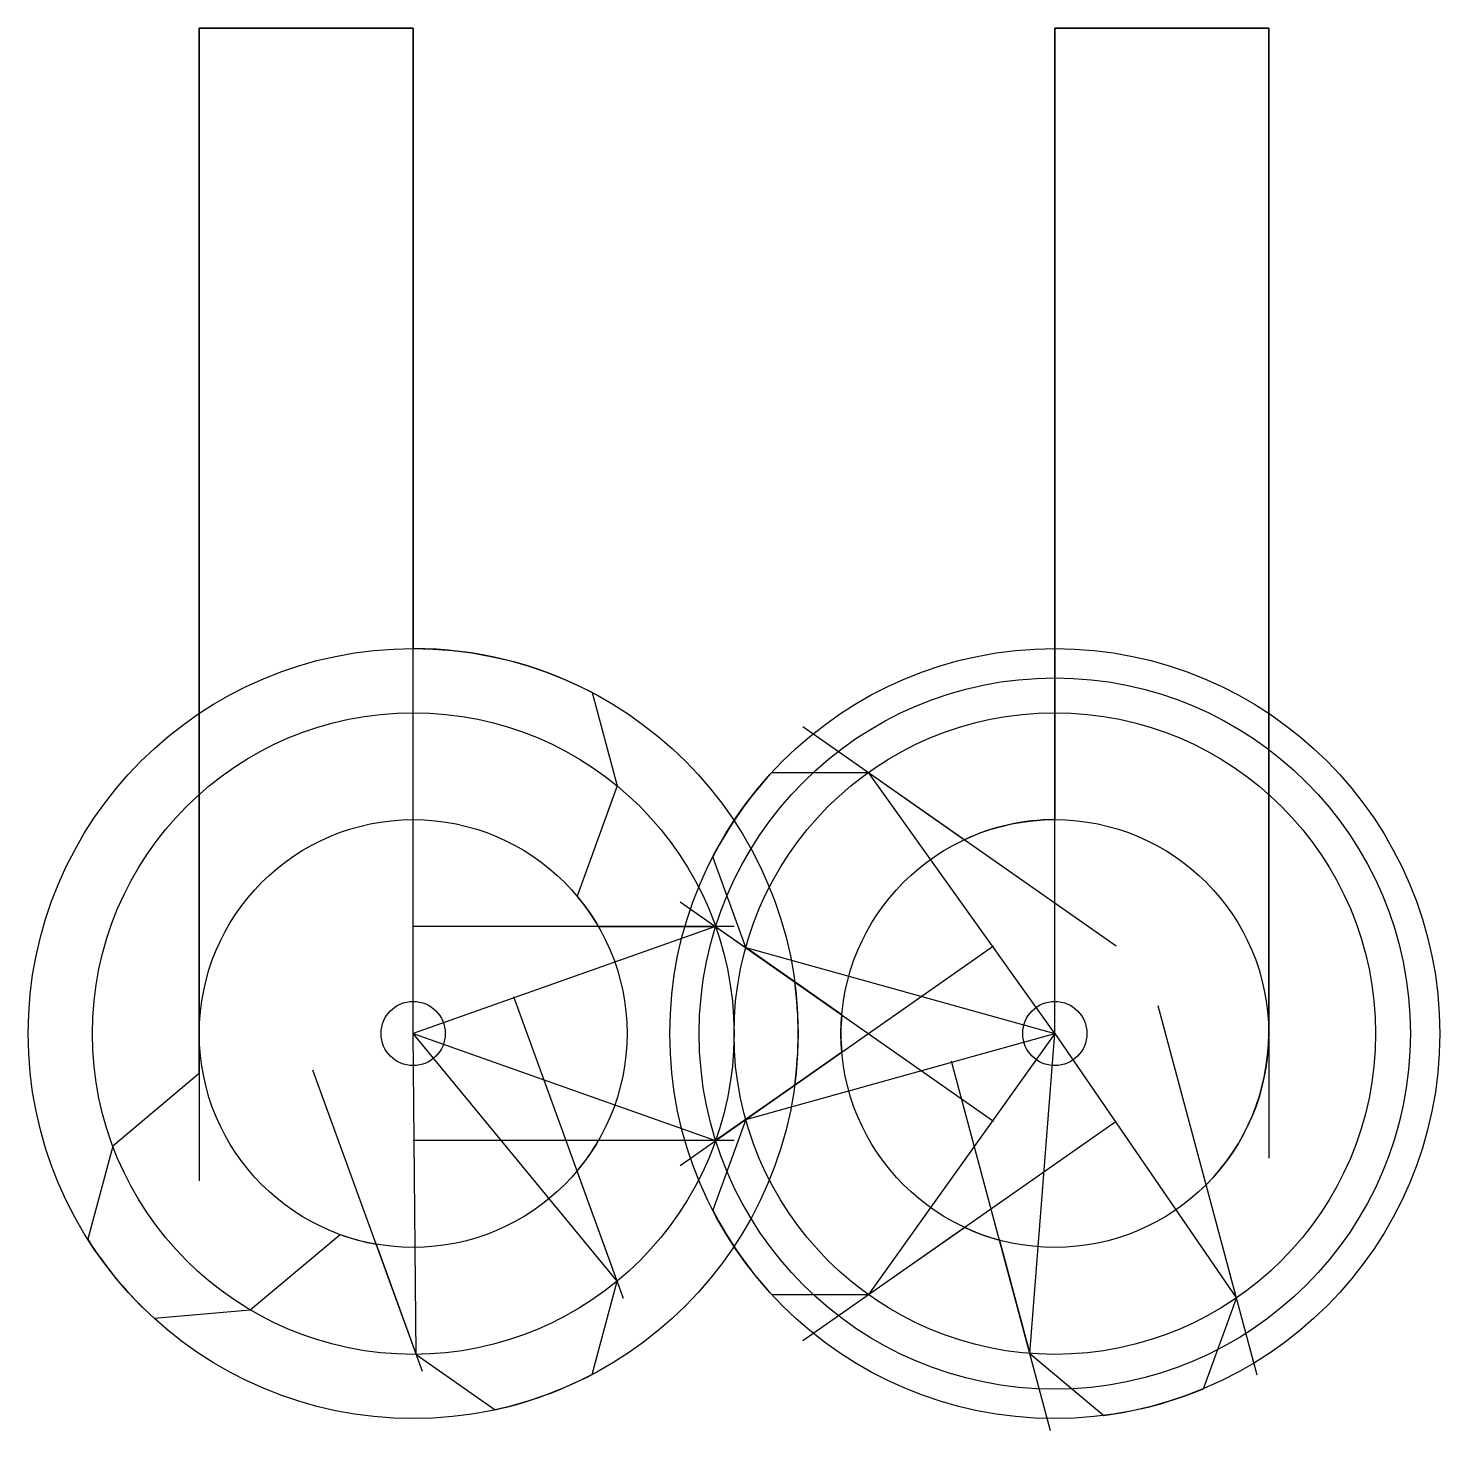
# Model space of a CAD drawing. Header units: inches. Extents: x -3.3 to 3.3, y -1.86 to 4.7.
import ezdxf

# ---------------------------------------------------------------- set-up
doc = ezdxf.new("R2010")
doc.units = ezdxf.units.IN
doc.header["$MEASUREMENT"] = 0
doc.layers.get('0').update_dxf_attribs({"color": 140})
doc.layers.add('Gear L', color=10, linetype='Continuous')
doc.layers.add('Gear R', color=40, linetype='Continuous')

msp = doc.modelspace()

# ---------------------------------------------------------------- linework, layer by layer
for p, q in [((-1.5, 4.7), (-2.5, 4.7)), ((-2.5, 4.7), (-2.5, -0.6889)), ((-1.5, 0), (-1.5, 4.7)), ((1.5, 0), (1.5, 4.7)), ((1.5, 4.7), (2.5, 4.7)), ((2.5, 4.7), (2.5, -0.5826)), ((0.3218, 1.4354), (1.7868, 0.4096)), ((1.5, 0), (0.6283, 1.2207)), ((-0.252, 0.6164), (1.2132, -0.4096)), ((0, 0.5), (-1.5, 0.5)), ((-0.0858, 0.5), (-1.5, 0)), ((-0.252, -0.6164), (1.2132, 0.4096)), ((0.0548, 0.4016), (1.5, 0)), ((-0.5171, -1.2385), (-1.0302, 0.171)), ((2.4459, -1.598), (1.983, 0.1294)), ((-1.5, 0), (-0.0858, -0.5)), ((-0.5465, -1.1579), (-1.5, 0)), ((-1.4862, -1.4999), (-1.5, 0)), ((0.0548, -0.4016), (1.5, 0)), ((1.5, 0), (0.6283, -1.2207)), ((1.3831, -1.4954), (1.5, 0)), ((1.5, 0), (2.349, -1.2366)), ((1.48, -1.8572), (1.017, -0.1294)), ((-1.4568, -1.5805), (-1.9698, -0.171)), ((0.3218, -1.4354), (1.7868, -0.4096)), ((0, -0.5), (-1.5, -0.5))]:
    msp.add_line(p, q)
for centre, radius in [((-1.5, 0), 1.8), ((1.5, 0), 1.8), ((1.5, 0), 1.6627), ((-1.5, 0), 1.5), ((1.5, 0), 1.5), ((-1.5, 0), 1), ((1.5, 0), 1)]:
    msp.add_circle(centre, radius)
at = {"layer": 'Gear L'}
for p, q in [((-2.5, -0.1864), (-2.5, 4.7)), ((-2.5, 4.7), (-1.5, 4.7)), ((-1.5, 4.7), (-1.5, 1.8)), ((-0.6632, 1.5937), (-0.5465, 1.1579)), ((-0.5465, 1.1579), (-0.734, 0.6428)), ((-0.634, 0.5), (-0.0858, 0.5)), ((-0.0858, 0.5), (0.2838, 0.2412)), ((-2.5, -0.1864), (-2.9048, -0.526)), ((0.2838, -0.2412), (-0.0858, -0.5)), ((-2.9048, -0.526), (-3.0215, -0.9618)), ((-0.0858, -0.5), (-0.634, -0.5)), ((-0.5465, -1.1579), (-0.734, -0.6428)), ((-2.262, -1.292), (-1.842, -0.9397)), ((-1.6737, -0.9848), (-1.4862, -1.4999)), ((-0.6632, -1.5937), (-0.5465, -1.1579)), ((-2.7114, -1.3314), (-2.262, -1.292)), ((-1.4862, -1.4999), (-1.1166, -1.7587))]:
    msp.add_line(p, q, dxfattribs=at)
msp.add_circle((-1.5, 0), 0.15, dxfattribs=at)
for radius, start, end in [(1.8, 62.29844, 90), (1, 30, 40.00045), (1.8, 352.29799, 7.70201), (1, 319.99955, 330), (1.8, 212.29708, 227.7011), (1, 249.99909, 259.99955), (1.8, 282.29754, 297.70156)]:
    msp.add_arc((-1.5, 0), radius, start, end, dxfattribs=at)
at = {"layer": 'Gear R'}
for p, q in [((2.5, 4.7), (1.5, 4.7)), ((1.5, 4.7), (1.5, 1)), ((2.5, 0), (2.5, 4.7)), ((0.1772, 1.2207), (0.6283, 1.2207)), ((0.6283, 1.2207), (1.0774, 0.9063)), ((0.0548, 0.4016), (-0.0995, 0.8255)), ((0.5038, 0.0872), (0.0548, 0.4016)), ((0.5038, -0.0872), (0.0548, -0.4016)), ((0.0548, -0.4016), (-0.0995, -0.8255)), ((2.349, -1.2366), (2.2071, -0.7071)), ((0.6283, -1.2207), (1.0774, -0.9063)), ((1.2412, -0.9659), (1.3831, -1.4954)), ((0.1772, -1.2207), (0.6283, -1.2207)), ((2.1947, -1.6605), (2.349, -1.2366)), ((1.3831, -1.4954), (1.7287, -1.7854))]:
    msp.add_line(p, q, dxfattribs=at)
msp.add_circle((1.5, 0), 0.15, dxfattribs=at)
for radius, start, end in [(1.8, 137.29776, 152.70178), (1, 90, 114.99977), (1, 174.99977, 185.00023), (1, 315.00068, 0), (1.8, 207.29822, 222.70224), (1, 245.00023, 255.00068), (1.8, 277.29867, 292.70269)]:
    msp.add_arc((1.5, 0), radius, start, end, dxfattribs=at)

doc.saveas('drawing.dxf')
